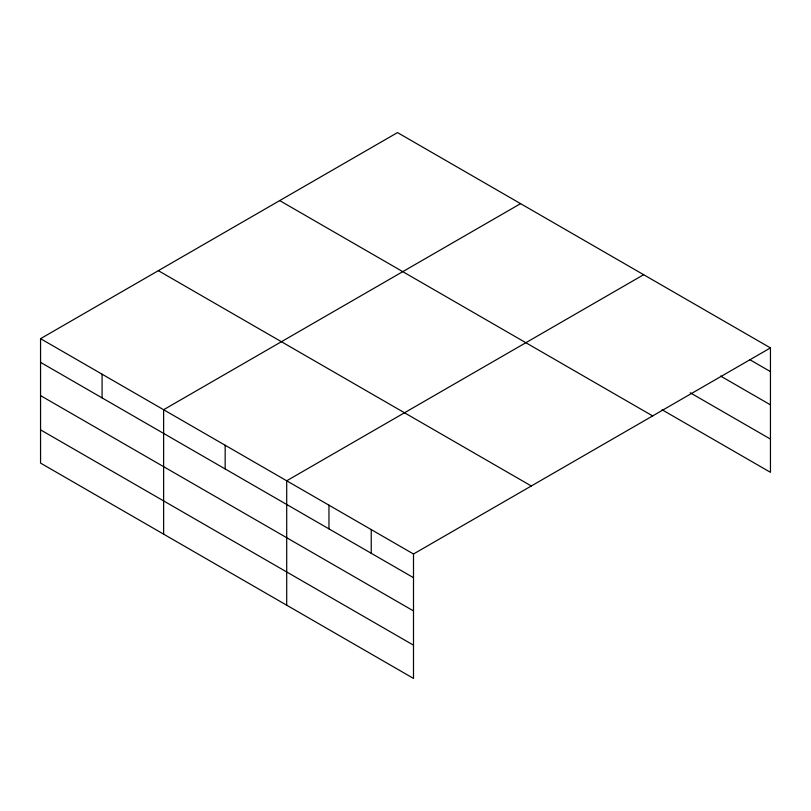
<?xml version="1.0" encoding="UTF-8"?>
<svg xmlns="http://www.w3.org/2000/svg" width="811" height="811" viewBox="0 0 811 811"><rect width="100%" height="100%" fill="white"/><g stroke="black" fill="none" stroke-linecap="round" stroke-linejoin="round"><path stroke-width="1.22" d="M40.55 338.674L413.498 553.994L413.498 678.412L40.55 463.091L40.55 338.674L397.502 132.588L770.45 347.909L770.45 472.326L662.07 409.758M520.571 203.642L163.619 409.727L163.619 534.145M643.65 274.706L286.699 480.781L286.699 605.199M413.498 553.994L770.45 347.909M749.861 359.709L770.45 371.6M720.594 376.061L770.45 404.841M690.252 392.788L770.45 439.086M279.704 200.601L652.652 415.921M158.348 270.671L531.296 485.982M40.55 362.365L413.498 577.685M40.55 395.606L413.498 610.926M40.55 429.85L413.498 645.171M371.235 529.593L371.235 553.284M328.962 505.192L328.962 528.873M225.164 445.259L225.164 468.951M102.085 374.206L102.085 397.887"/></g></svg>
